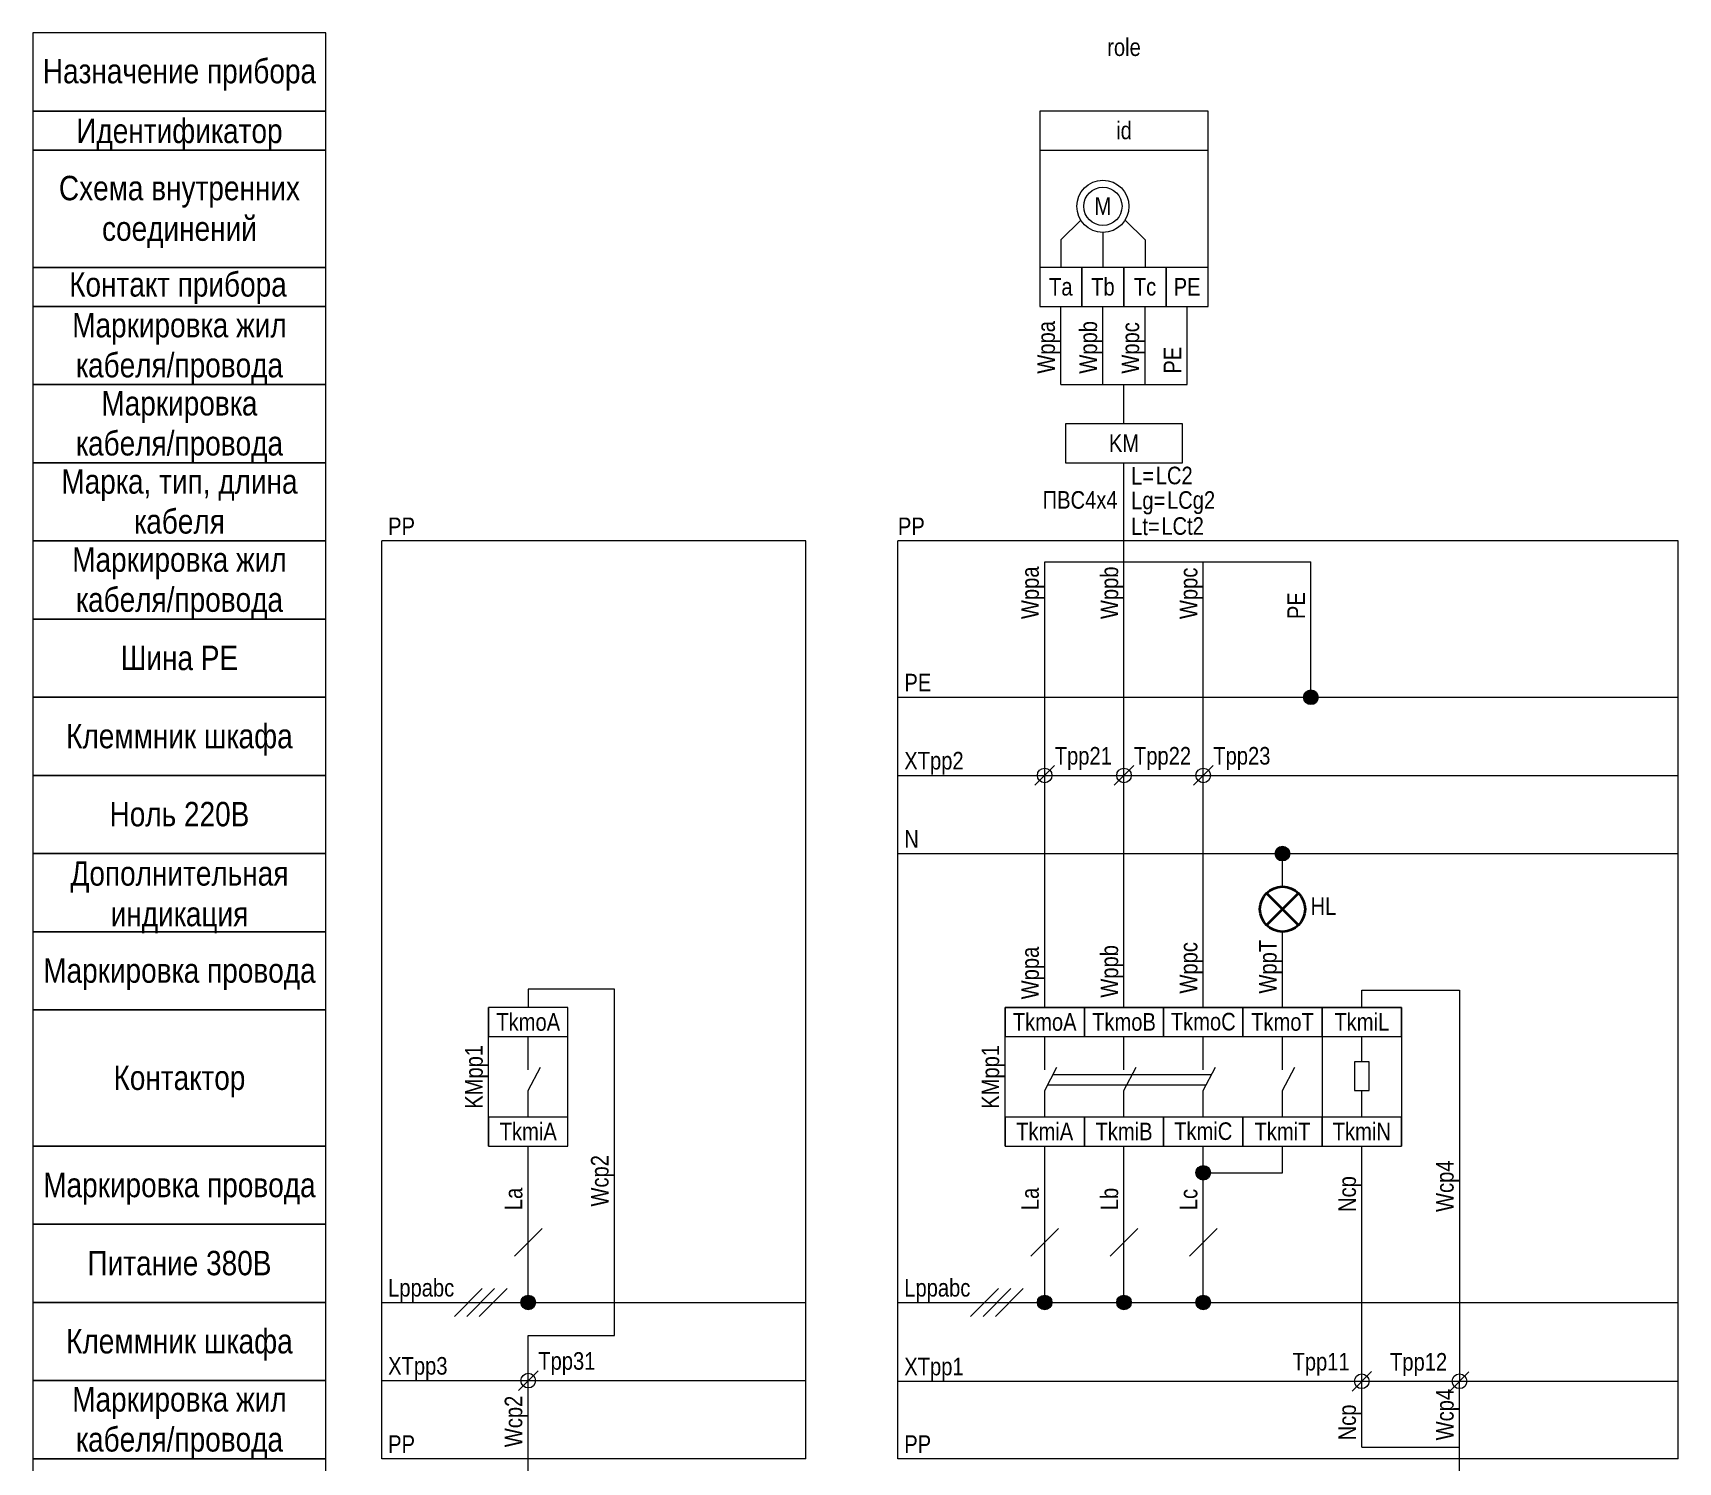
# Model space of a CAD drawing. Header units: millimetres. Extents: x 20 to 188, y -260 to -5.
# Drawn here: x 20 to 188.4, y -151.3 to -5 of the extents above; entities that cross this region are included whole.
import ezdxf

# ---------------------------------------------------------------- set-up
doc = ezdxf.new("R2010")
doc.units = ezdxf.units.MM
doc.header["$MEASUREMENT"] = 0
doc.linetypes.add('1_1', pattern=[2000, 1000, -1000])
doc.linetypes.add('4_2_1_2', pattern=[6702.777624, 3527.777672, -1763.888836, 0, -1411.111116])
for name, color, linetype in [('id_names', 7, 'Continuous'), ('id_params_di', 7, 'Continuous'), ('id_params_do', 7, 'Continuous'), ('id_static_di', 7, 'Continuous'), ('id_static_do', 7, 'Continuous')]:
    doc.layers.add(name, color=color, linetype=linetype)
doc.styles.add('СГЕНЕРИР_СТИЛЬ_1', font='ARIALN.TTF')

msp = doc.modelspace()

# ---------------------------------------------------------------- hatches: boundary and pattern name
at = {"layer": 'id_static_di', "linetype": 'Continuous', "lineweight": 0, "true_color": 0x000000}
msp.add_hatch(color=18, dxfattribs=at).paths.add_polyline_path([(69.95, -134.94), (70.01, -135.23), (70.17, -135.47), (70.41, -135.64), (70.7, -135.69), (70.99, -135.64), (71.23, -135.47), (71.39, -135.23), (71.45, -134.94), (71.39, -134.66), (71.23, -134.41), (70.99, -134.25), (70.7, -134.19), (70.41, -134.25), (70.17, -134.41), (70.01, -134.66)])
at = {"layer": 'id_static_do', "linetype": 'Continuous', "lineweight": 0, "true_color": 0x000000}
for points in [[(150.06, -73), (150.11, -73.29), (150.28, -73.53), (150.52, -73.69), (150.81, -73.75), (151.09, -73.69), (151.34, -73.53), (151.5, -73.29), (151.56, -73), (151.5, -72.71), (151.34, -72.47), (151.09, -72.31), (150.81, -72.25), (150.52, -72.31), (150.28, -72.47), (150.11, -72.71)], [(147.15, -89), (147.21, -89.29), (147.37, -89.53), (147.62, -89.69), (147.9, -89.75), (148.19, -89.69), (148.43, -89.53), (148.6, -89.29), (148.65, -89), (148.6, -88.71), (148.43, -88.47), (148.19, -88.31), (147.9, -88.25), (147.62, -88.31), (147.37, -88.47), (147.21, -88.71)], [(139.04, -121.67), (139.1, -121.96), (139.26, -122.2), (139.5, -122.36), (139.79, -122.42), (140.08, -122.36), (140.32, -122.2), (140.48, -121.96), (140.54, -121.67), (140.48, -121.38), (140.32, -121.14), (140.08, -120.98), (139.79, -120.92), (139.5, -120.98), (139.26, -121.14), (139.1, -121.38)], [(122.81, -134.94), (122.87, -135.23), (123.03, -135.47), (123.28, -135.64), (123.56, -135.69), (123.85, -135.64), (124.09, -135.47), (124.26, -135.23), (124.31, -134.94), (124.26, -134.66), (124.09, -134.41), (123.85, -134.25), (123.56, -134.19), (123.28, -134.25), (123.03, -134.41), (122.87, -134.66)], [(130.93, -134.94), (130.98, -135.23), (131.15, -135.47), (131.39, -135.64), (131.68, -135.69), (131.96, -135.64), (132.21, -135.47), (132.37, -135.23), (132.43, -134.94), (132.37, -134.66), (132.21, -134.41), (131.96, -134.25), (131.68, -134.19), (131.39, -134.25), (131.15, -134.41), (130.98, -134.66)], [(139.04, -134.94), (139.1, -135.23), (139.26, -135.47), (139.5, -135.64), (139.79, -135.69), (140.08, -135.64), (140.32, -135.47), (140.48, -135.23), (140.54, -134.94), (140.48, -134.66), (140.32, -134.41), (140.08, -134.25), (139.79, -134.19), (139.5, -134.25), (139.26, -134.41), (139.1, -134.66)]]:
    msp.add_hatch(color=18, dxfattribs=at).paths.add_polyline_path(points)

# ---------------------------------------------------------------- linework, layer by layer
at = {"layer": 'id_names', "color": 7, "linetype": 'Continuous', "lineweight": 15, "ltscale": 100}
for points in [[(20, -13), (50, -13), (50, -5), (20, -5)], [(20, -17), (50, -17), (50, -13), (20, -13)], [(20, -29), (50, -29), (50, -17), (20, -17)], [(20, -33), (50, -33), (50, -29), (20, -29)], [(20, -41), (50, -41), (50, -33), (20, -33)], [(20, -49), (50, -49), (50, -41), (20, -41)], [(20, -57), (50, -57), (50, -49), (20, -49)], [(20, -65), (50, -65), (50, -57), (20, -57)], [(20, -73), (50, -73), (50, -65), (20, -65)], [(20, -81), (50, -81), (50, -73), (20, -73)], [(20, -89), (50, -89), (50, -81), (20, -81)], [(20, -97), (50, -97), (50, -89), (20, -89)], [(20, -105), (50, -105), (50, -97), (20, -97)], [(20, -118.94), (50, -118.94), (50, -105), (20, -105)], [(20, -126.94), (50, -126.94), (50, -118.94), (20, -118.94)], [(20, -134.94), (50, -134.94), (50, -126.94), (20, -126.94)], [(20, -142.94), (50, -142.94), (50, -134.94), (20, -134.94)], [(20, -150.94), (50, -150.94), (50, -142.94), (20, -142.94)], [(20, -158.94), (50, -158.94), (50, -150.94), (20, -150.94)]]:
    msp.add_lwpolyline(points, close=True, dxfattribs=at)
at = {"layer": 'id_static_di', "color": 7, "linetype": '1_1', "lineweight": 15, "ltscale": 100}
for p, q in [((55.7, -150.94), (55.7, -57)), ((99.12, -57), (55.7, -57)), ((99.12, -150.94), (99.12, -57)), ((99.12, -150.94), (55.7, -150.94))]:
    msp.add_line(p, q, dxfattribs=at)
at = {"layer": 'id_static_di', "color": 7, "linetype": 'Continuous', "lineweight": 15, "ltscale": 100}
for p, q in [((79.53, -102.89), (70.7, -102.89)), ((70.7, -102.89), (70.7, -104.76)), ((79.53, -138.31), (79.53, -102.89)), ((66.64, -118.94), (66.64, -104.76)), ((74.76, -118.94), (74.76, -104.76)), ((70.7, -113.26), (71.95, -110.86)), ((70.7, -134.19), (70.7, -118.94)), ((69.28, -130.21), (72.13, -127.36)), ((63.15, -136.37), (65.99, -133.52)), ((64.41, -136.37), (67.26, -133.52)), ((65.68, -136.37), (68.53, -133.52)), ((55.7, -134.94), (99.12, -134.94)), ((70.7, -142.94), (70.7, -138.31)), ((70.7, -138.31), (79.53, -138.31)), ((69.7, -143.94), (71.7, -141.94)), ((70.7, -152.94), (70.7, -142.94))]:
    msp.add_line(p, q, dxfattribs=at)
at = {"layer": 'id_static_di', "color": 7, "linetype": '4_2_1_2', "lineweight": 15, "ltscale": 100}
msp.add_line((55.7, -142.94), (99.12, -142.94), dxfattribs=at)
at = {"layer": 'id_static_di', "color": 7, "linetype": 'Continuous', "lineweight": 15, "ltscale": 100}
for points in [[(66.64, -107.73), (74.76, -107.73), (74.76, -104.76), (66.64, -104.76)], [(66.64, -118.94), (74.76, -118.94), (74.76, -115.98), (66.64, -115.98)]]:
    msp.add_lwpolyline(points, close=True, dxfattribs=at)
for points in [[(70.7, -111.14), (70.7, -107.73)], [(70.7, -115.98), (70.7, -113.26)]]:
    msp.add_lwpolyline(points, dxfattribs=at)
for centre in [(70.7, -134.94), (70.7, -142.94)]:
    msp.add_circle(centre, 0.75, dxfattribs=at)
at = {"layer": 'id_static_do', "color": 7, "linetype": '1_1', "lineweight": 15, "ltscale": 100}
for p, q in [((123.06, -17), (123.06, -29)), ((140.29, -29), (140.29, -17)), ((188.4, -57), (108.54, -57)), ((108.54, -150.94), (108.54, -57)), ((188.4, -150.94), (188.4, -57)), ((123.87, -112.68), (140.09, -112.68)), ((124.42, -111.61), (140.65, -111.61)), ((188.4, -150.94), (108.54, -150.94))]:
    msp.add_line(p, q, dxfattribs=at)
at = {"layer": 'id_static_do', "color": 7, "linetype": 'Continuous', "lineweight": 15, "ltscale": 100}
for p, q in [((127.25, -24.16), (125.21, -26.19)), ((131.79, -24.16), (133.83, -26.19)), ((125.21, -26.19), (125.21, -29)), ((129.52, -25.42), (129.52, -29)), ((133.83, -26.19), (133.83, -29)), ((125.21, -41), (125.21, -33)), ((129.52, -41), (129.52, -33)), ((133.83, -41), (133.83, -33)), ((138.14, -41), (138.14, -33)), ((125.21, -41), (138.14, -41)), ((131.68, -45), (131.68, -41)), ((131.68, -59.14), (131.68, -49)), ((123.56, -81), (123.56, -59.14)), ((123.56, -59.14), (140.93, -59.14)), ((128.01, -59.14), (150.81, -59.14)), ((131.68, -81), (131.68, -59.14)), ((139.79, -81), (139.79, -59.14)), ((150.81, -72.25), (150.81, -59.14)), ((108.54, -73), (188.4, -73)), ((122.56, -82), (124.56, -80)), ((130.68, -82), (132.68, -80)), ((138.79, -82), (140.79, -80)), ((123.56, -104.76), (123.56, -81)), ((131.68, -104.76), (131.68, -81)), ((139.79, -104.76), (139.79, -81)), ((108.54, -89), (188.4, -89)), ((147.9, -92.38), (147.9, -89.75)), ((147.9, -104.76), (147.9, -97)), ((119.51, -104.76), (160.07, -104.76)), ((119.51, -118.94), (119.51, -104.76)), ((151.96, -104.76), (151.96, -118.94)), ((160.07, -104.76), (160.07, -118.94)), ((123.56, -113.26), (124.81, -110.86)), ((131.68, -113.26), (132.92, -110.86)), ((139.79, -113.26), (141.04, -110.86)), ((147.9, -113.26), (149.15, -110.86)), ((119.51, -118.94), (160.07, -118.94)), ((123.56, -134.19), (123.56, -118.94)), ((131.68, -134.19), (131.68, -118.94)), ((139.79, -134.19), (139.79, -118.94)), ((147.9, -121.67), (147.9, -118.94)), ((156.02, -143.01), (156.02, -118.94)), ((140.54, -121.67), (147.9, -121.67)), ((122.14, -130.21), (124.99, -127.36)), ((130.25, -130.21), (133.1, -127.36)), ((138.37, -130.21), (141.21, -127.36)), ((115.98, -136.37), (118.83, -133.52)), ((117.25, -136.37), (120.1, -133.52)), ((118.52, -136.37), (121.36, -133.52)), ((108.54, -134.94), (188.4, -134.94)), ((155.02, -144.01), (157.02, -142.01)), ((156.02, -149.75), (156.02, -143.01)), ((164.99, -144.04), (166.99, -142.04)), ((166.02, -149.75), (166.02, -143.01)), ((156.02, -149.75), (166.02, -149.75)), ((166.02, -152.94), (166.02, -149.75))]:
    msp.add_line(p, q, dxfattribs=at)
at = {"layer": 'id_static_do', "color": 7, "linetype": '4_2_1_2', "lineweight": 15, "ltscale": 100}
for p, q in [((108.54, -81), (188.4, -81)), ((108.54, -143.01), (188.4, -143.01))]:
    msp.add_line(p, q, dxfattribs=at)
at = {"layer": 'id_static_do', "color": 7, "linetype": 'Continuous', "lineweight": 40, "ltscale": 100}
for p, q in [((149.54, -93.06), (146.27, -96.32)), ((149.54, -96.32), (146.27, -93.06))]:
    msp.add_line(p, q, dxfattribs=at)
at = {"layer": 'id_static_do', "color": 7, "linetype": 'Continuous', "lineweight": 15, "ltscale": 100}
for points in [[(123.06, -17), (140.29, -17), (140.29, -13), (123.06, -13)], [(123.06, -33), (127.37, -33), (127.37, -29), (123.06, -29)], [(127.37, -33), (131.68, -33), (131.68, -29), (127.37, -29)], [(131.68, -33), (135.99, -33), (135.99, -29), (131.68, -29)], [(135.99, -33), (140.29, -33), (140.29, -29), (135.99, -29)], [(125.68, -49), (137.68, -49), (137.68, -45), (125.68, -45)], [(119.51, -107.73), (127.62, -107.73), (127.62, -104.76), (119.51, -104.76)], [(127.62, -107.73), (135.73, -107.73), (135.73, -104.76), (127.62, -104.76)], [(135.73, -107.73), (143.85, -107.73), (143.85, -104.76), (135.73, -104.76)], [(143.85, -107.73), (151.96, -107.73), (151.96, -104.76), (143.85, -104.76)], [(151.96, -107.73), (160.07, -107.73), (160.07, -104.76), (151.96, -104.76)], [(155.26, -113.26), (156.78, -113.26), (156.78, -110.33), (155.26, -110.33)], [(119.51, -118.94), (127.62, -118.94), (127.62, -115.98), (119.51, -115.98)], [(127.62, -118.94), (135.73, -118.94), (135.73, -115.98), (127.62, -115.98)], [(135.73, -118.94), (143.85, -118.94), (143.85, -115.98), (135.73, -115.98)], [(143.85, -118.94), (151.96, -118.94), (151.96, -115.98), (143.85, -115.98)], [(151.96, -118.94), (160.07, -118.94), (160.07, -115.98), (151.96, -115.98)]]:
    msp.add_lwpolyline(points, close=True, dxfattribs=at)
for points in [[(156.02, -104.76), (156.02, -102.99), (166.02, -102.99), (166.02, -143.01)], [(123.56, -111.14), (123.56, -107.73)], [(131.68, -111.14), (131.68, -107.73)], [(139.79, -111.14), (139.79, -107.73)], [(147.9, -111.14), (147.9, -107.73)], [(156.02, -110.33), (156.02, -107.73)], [(123.56, -115.98), (123.56, -113.26)], [(131.68, -115.98), (131.68, -113.26)], [(139.79, -115.98), (139.79, -113.26)], [(147.9, -115.98), (147.9, -113.26)], [(156.02, -115.98), (156.02, -113.26)]]:
    msp.add_lwpolyline(points, dxfattribs=at)
for centre, radius in [((129.52, -22.75), 2.67), ((129.52, -22.75), 1.96), ((150.81, -73), 0.75), ((123.56, -81), 0.75), ((131.68, -81), 0.75), ((139.79, -81), 0.75), ((147.9, -89), 0.75), ((139.79, -121.67), 0.75), ((123.56, -134.94), 0.75), ((131.68, -134.94), 0.75), ((139.79, -134.94), 0.75), ((156.02, -143.01), 0.75), ((166.02, -143.01), 0.75)]:
    msp.add_circle(centre, radius, dxfattribs=at)
at = {"layer": 'id_static_do', "color": 7, "linetype": 'Continuous', "lineweight": 40, "ltscale": 100}
msp.add_circle((147.9, -94.69), 2.31, dxfattribs=at)

# ---------------------------------------------------------------- texts
at = {"layer": 'id_names', "color": 7, "linetype": 'Continuous', "lineweight": 15, "char_height": 2.5, "attachment_point": 2, "style": 'СГЕНЕРИР_СТИЛЬ_1'}
for s, insert in [('\\A1;{\\pqc;\\fArial Narrow|b0|i0|c204|p34;Назначение прибора}', (35, -7.66)), ('\\A1;{\\pqc;\\fArial Narrow|b0|i0|c204|p34;Идентификатор}', (35, -13.78)), ('\\A1;{\\pqc;\\fArial Narrow|b0|i0|c204|p34;Контакт прибора}', (34.85, -29.49)), ('\\A1;{\\pqc;\\fArial Narrow|b0|i0|c204|p34;Шина РЕ}', (35, -67.72)), ('\\A1;{\\pqc;\\fArial Narrow|b0|i0|c204|p34;Клеммник\\fArial Narrow|b0|i0|c204|p34; шкафа}', (35, -75.72)), ('\\A1;{\\pqc;\\fArial Narrow|b0|i0|c204|p34;Ноль\\fArial Narrow|b0|i0|c204|p34; 220В}', (35, -83.71)), ('\\A1;{\\pqc;\\fArial Narrow|b0|i0|c204|p34;Маркировка \\fArial Narrow|b0|i0|c204|p34;провода}', (35, -99.72)), ('\\A1;{\\pqc;\\fArial Narrow|b0|i0|c204|p34;Контактор}', (35, -110.69)), ('\\A1;{\\pqc;\\fArial Narrow|b0|i0|c204|p34;Маркировка \\fArial Narrow|b0|i0|c204|p34;провода}', (35, -121.67)), ('\\A1;{\\pqc;\\fArial Narrow|b0|i0|c204|p34;Питание 380В}', (35, -129.66)), ('\\A1;{\\pqc;\\fArial Narrow|b0|i0|c204|p34;Клеммник\\fArial Narrow|b0|i0|c204|p34; шкафа}', (35, -137.66))]:
    msp.add_mtext(s, dxfattribs=dict(at, insert=insert))
at = {"layer": 'id_names', "color": 7, "linetype": 'Continuous', "lineweight": 15, "insert": (35, -19.63), "char_height": 2.5, "width": 30, "attachment_point": 2, "line_spacing_factor": 0.996473, "style": 'СГЕНЕРИР_СТИЛЬ_1'}
msp.add_mtext('\\A1;{\\pqc;\\fArial Narrow|b0|i0|c204|p34;Схема внутренних соединений}', dxfattribs=at)
at = {"layer": 'id_names', "color": 7, "linetype": 'Continuous', "lineweight": 15, "char_height": 2.5, "attachment_point": 2, "style": 'СГЕНЕРИР_СТИЛЬ_1'}
for s, insert, line_spacing_factor in [('\\A1;{\\pqc;\\fArial Narrow|b0|i0|c204|p34;Маркировка жил\\P\\pqc;\\fArial Narrow|b0|i0|c204|p34;кабеля/провода}', (35, -33.66), 0.982786), ('\\A1;{\\pqc;\\fArial Narrow|b0|i0|c204|p34;Маркировка\\P\\pqc;\\fArial Narrow|b0|i0|c204|p34;кабеля/провода}', (35, -41.66), 0.982786), ('\\A1;{\\pqc;\\fArial Narrow|b0|i0|c204|p34;Марка, тип\\fArial Narrow|b0|i0|c204|p34;, длина\\P\\pqc;\\fArial Narrow|b0|i0|c204|p34;кабеля}', (35, -49.66), 0.98101), ('\\A1;{\\pqc;\\fArial Narrow|b0|i0|c204|p34;Маркировка жил\\P\\pqc;\\fArial Narrow|b0|i0|c204|p34;кабеля/провода}', (35, -57.66), 0.982786), ('\\A1;{\\pqc;\\fArial Narrow|b0|i0|c204|p34;Дополнительная\\P\\pqc;\\fArial Narrow|b0|i0|c204|p34;индикация}', (35, -89.78), 0.996475), ('\\A1;{\\pqc;\\fArial Narrow|b0|i0|c204|p34;Маркировка жил\\P\\pqc;\\fArial Narrow|b0|i0|c204|p34;кабеля/провода}', (35, -143.61), 0.982786)]:
    msp.add_mtext(s, dxfattribs=dict(at, insert=insert, line_spacing_factor=line_spacing_factor))
at = {"layer": 'id_params_di', "color": 7, "linetype": 'Continuous', "lineweight": 15, "char_height": 1.8, "style": 'СГЕНЕРИР_СТИЛЬ_1'}
for s, insert, attachment_point in [('\\A1;{\\pql;\\fArial Narrow|b0|i0|c204|p34;P\\fArial Narrow|b0|i0|c204|p34;P}', (56.36, -54.6), 1), ('\\A1;{\\pqc;\\fArial Narrow|b0|i0|c204|p34;Tk\\fArial Narrow|b0|i0|c204|p34;m\\fArial Narrow|b0|i0|c204|p34;oA}', (70.7, -105.33), 2), ('\\A1;{\\pqc;\\fArial Narrow|b0|i0|c204|p34;Tkm\\fArial Narrow|b0|i0|c204|p34;i\\fArial Narrow|b0|i0|c204|p34;A}', (70.7, -116.54), 2), ('\\A1;{\\pql;\\fArial Narrow|b0|i0|c204|p34;Lpp\\fArial Narrow|b0|i0|c204|p34;abc}', (56.36, -132.54), 1), ('\\A1;{\\pql;\\fArial Narrow|b0|i0|c204|p34;XTpp\\fArial Narrow|b0|i0|c204|p34;3}', (56.36, -140.53), 1), ('\\A1;{\\pql;\\fArial Narrow|b0|i0|c204|p34;Tpp\\fArial Narrow|b0|i0|c204|p34;3\\fArial Narrow|b0|i0|c204|p34;1}', (71.73, -140.03), 1), ('\\A1;{\\pql;\\fArial Narrow|b0|i0|c204|p34;P\\fArial Narrow|b0|i0|c204|p34;P}', (56.36, -148.54), 1)]:
    msp.add_mtext(s, dxfattribs=dict(at, insert=insert, attachment_point=attachment_point))
at = {"layer": 'id_params_di', "color": 7, "linetype": 'Continuous', "lineweight": 15, "char_height": 1.8, "rotation": 90, "style": 'СГЕНЕРИР_СТИЛЬ_1'}
for s, insert, attachment_point in [('\\A1;{\\pqc;\\fArial Narrow|b0|i0|c204|p34;KMpp\\fArial Narrow|b0|i0|c204|p34;1}', (64.24, -111.85), 2), ('\\A1;{\\pql;\\fArial Narrow|b0|i0|c204|p34;Wcp\\fArial Narrow|b0|i0|c204|p34;2}', (77.12, -125.13), 1), ('\\A1;{\\pql;\\fArial Narrow|b0|i0|c204|p34;La}', (68.3, -125.5), 1), ('\\A1;{\\pql;\\fArial Narrow|b0|i0|c204|p34;Wcp\\fArial Narrow|b0|i0|c204|p34;2}', (68.29, -149.76), 1)]:
    msp.add_mtext(s, dxfattribs=dict(at, insert=insert, attachment_point=attachment_point))
at = {"layer": 'id_params_do', "color": 7, "linetype": 'Continuous', "lineweight": 15, "insert": (131.68, -5.56), "char_height": 1.8, "width": 30, "attachment_point": 2, "style": 'СГЕНЕРИР_СТИЛЬ_1'}
msp.add_mtext('\\A1;{\\pqc;\\fArial Narrow|b0|i0|c204|p34;role}', dxfattribs=at)
at = {"layer": 'id_params_do', "color": 7, "linetype": 'Continuous', "lineweight": 15, "char_height": 1.8, "style": 'СГЕНЕРИР_СТИЛЬ_1'}
for s, insert, attachment_point in [('\\A1;{\\pqc;\\fArial Narrow|b0|i0|c204|p34;id}', (131.68, -14.08), 2), ('\\A1;{\\pqc;\\fArial Narrow|b0|i0|c204|p34;T\\fArial Narrow|b0|i0|c204|p34;a}', (125.21, -30.08), 2), ('\\A1;{\\pqc;\\fArial Narrow|b0|i0|c204|p34;Tb}', (129.52, -30.08), 2), ('\\A1;{\\pqc;\\fArial Narrow|b0|i0|c204|p34;Tc}', (133.83, -30.08), 2), ('\\A1;{\\pqc;\\fArial Narrow|b0|i0|c204|p34;KM}', (131.68, -46.08), 2), ('\\A1;{\\pql;\\fArial Narrow|b0|i0|c204|p34;LC\\fArial Narrow|b0|i0|c204|p34;2}', (134.93, -49.4), 1), ('\\A1;{\\pql;\\fArial Narrow|b0|i0|c204|p34;LCg\\fArial Narrow|b0|i0|c204|p34;2}', (136.08, -51.91), 1), ('\\A1;{\\pql;\\fArial Narrow|b0|i0|c204|p34;P\\fArial Narrow|b0|i0|c204|p34;P}', (108.54, -54.6), 1), ('\\A1;{\\pql;\\fArial Narrow|b0|i0|c204|p34;LCt\\fArial Narrow|b0|i0|c204|p34;2}', (135.5, -54.57), 1), ('\\A1;{\\pql;\\fArial Narrow|b0|i0|c204|p34;X\\fArial Narrow|b0|i0|c204|p34;T\\fArial Narrow|b0|i0|c204|p34;pp2}', (109.19, -78.59), 1), ('\\A1;{\\pql;\\fArial Narrow|b0|i0|c204|p34;T\\fArial Narrow|b0|i0|c204|p34;pp21}', (124.59, -78.09), 1), ('\\A1;{\\pql;\\fArial Narrow|b0|i0|c204|p34;T\\fArial Narrow|b0|i0|c204|p34;pp22}', (132.7, -78.09), 1), ('\\A1;{\\pql;\\fArial Narrow|b0|i0|c204|p34;T\\fArial Narrow|b0|i0|c204|p34;pp23}', (140.82, -78.09), 1), ('\\A1;{\\pqc;\\fArial Narrow|b0|i0|c204|p34;HL}', (152.09, -93.48), 2), ('\\A1;{\\pqc;\\fArial Narrow|b0|i0|c204|p34;Tk\\fArial Narrow|b0|i0|c204|p34;m\\fArial Narrow|b0|i0|c204|p34;oA}', (123.56, -105.33), 2), ('\\A1;{\\pqc;\\fArial Narrow|b0|i0|c204|p34;Tkmo\\fArial Narrow|b0|i0|c204|p34;B}', (131.68, -105.33), 2), ('\\A1;{\\pqc;\\fArial Narrow|b0|i0|c204|p34;Tkmo\\fArial Narrow|b0|i0|c204|p34;C}', (139.79, -105.3), 2), ('\\A1;{\\pqc;\\fArial Narrow|b0|i0|c204|p34;Tkm\\fArial Narrow|b0|i0|c204|p34;oT}', (147.9, -105.33), 2), ('\\A1;{\\pqc;\\fArial Narrow|b0|i0|c204|p34;TkmiL}', (156.02, -105.33), 2), ('\\A1;{\\pqc;\\fArial Narrow|b0|i0|c204|p34;Tkm\\fArial Narrow|b0|i0|c204|p34;i\\fArial Narrow|b0|i0|c204|p34;A}', (123.56, -116.54), 2), ('\\A1;{\\pqc;\\fArial Narrow|b0|i0|c204|p34;Tkm\\fArial Narrow|b0|i0|c204|p34;iB}', (131.68, -116.54), 2), ('\\A1;{\\pqc;\\fArial Narrow|b0|i0|c204|p34;Tkm\\fArial Narrow|b0|i0|c204|p34;iC}', (139.79, -116.51), 2), ('\\A1;{\\pqc;\\fArial Narrow|b0|i0|c204|p34;Tkmi\\fArial Narrow|b0|i0|c204|p34;T}', (147.9, -116.54), 2), ('\\A1;{\\pqc;\\fArial Narrow|b0|i0|c204|p34;Tkm\\fArial Narrow|b0|i0|c204|p34;iN}', (156.02, -116.54), 2), ('\\A1;{\\pql;\\fArial Narrow|b0|i0|c204|p34;Lpp\\fArial Narrow|b0|i0|c204|p34;abc}', (109.19, -132.54), 1), ('\\A1;{\\pql;\\fArial Narrow|b0|i0|c204|p34;X\\fArial Narrow|b0|i0|c204|p34;T\\fArial Narrow|b0|i0|c204|p34;pp1}', (109.19, -140.6), 1), ('\\A1;{\\pql;\\fArial Narrow|b0|i0|c204|p34;T\\fArial Narrow|b0|i0|c204|p34;pp11}', (148.93, -140.1), 1), ('\\A1;{\\pql;\\fArial Narrow|b0|i0|c204|p34;T\\fArial Narrow|b0|i0|c204|p34;pp12}', (158.91, -140.12), 1), ('\\A1;{\\pql;\\fArial Narrow|b0|i0|c204|p34;P\\fArial Narrow|b0|i0|c204|p34;P}', (109.19, -148.54), 1)]:
    msp.add_mtext(s, dxfattribs=dict(at, insert=insert, attachment_point=attachment_point))
at = {"layer": 'id_params_do', "color": 7, "linetype": 'Continuous', "lineweight": 15, "char_height": 1.8, "rotation": 90, "style": 'СГЕНЕРИР_СТИЛЬ_1'}
for s, insert, attachment_point in [('\\A1;{\\pql;\\fArial Narrow|b0|i0|c204|p34;W\\fArial Narrow|b0|i0|c204|p34;pp\\fArial Narrow|b0|i0|c204|p34;a}', (122.81, -39.88), 1), ('\\A1;{\\pql;\\fArial Narrow|b0|i0|c204|p34;Wpp\\fArial Narrow|b0|i0|c204|p34;b}', (127.12, -39.88), 1), ('\\A1;{\\pql;\\fArial Narrow|b0|i0|c204|p34;Wpp\\fArial Narrow|b0|i0|c204|p34;c}', (131.43, -39.88), 1), ('\\A1;{\\pql;\\fArial Narrow|b0|i0|c204|p34;Wppa}', (121.16, -65), 1), ('\\A1;{\\pql;\\fArial Narrow|b0|i0|c204|p34;Wpp\\fArial Narrow|b0|i0|c204|p34;b}', (129.28, -65), 1), ('\\A1;{\\pql;\\fArial Narrow|b0|i0|c204|p34;Wpp\\fArial Narrow|b0|i0|c204|p34;c}', (137.39, -65), 1), ('\\A1;{\\pql;\\fArial Narrow|b0|i0|c204|p34;W\\fArial Narrow|b0|i0|c204|p34;p\\fArial Narrow|b0|i0|c204|p34;pa}', (121.16, -103.92), 1), ('\\A1;{\\pql;\\fArial Narrow|b0|i0|c204|p34;W\\fArial Narrow|b0|i0|c204|p34;p\\fArial Narrow|b0|i0|c204|p34;pb}', (129.28, -103.75), 1), ('\\A1;{\\pql;\\fArial Narrow|b0|i0|c204|p34;Wppc}', (137.39, -103.33), 1), ('\\A1;{\\pql;\\fArial Narrow|b0|i0|c204|p34;Wpp\\fArial Narrow|b0|i0|c204|p34;T}', (145.5, -103.33), 1), ('\\A1;{\\pqc;\\fArial Narrow|b0|i0|c204|p34;KMpp\\fArial Narrow|b0|i0|c204|p34;1}', (117.1, -111.85), 2), ('\\A1;{\\pql;\\fArial Narrow|b0|i0|c204|p34;Wcp\\fArial Narrow|b0|i0|c204|p34;4}', (163.62, -125.68), 1), ('\\A1;{\\pql;\\fArial Narrow|b0|i0|c204|p34;Ncp}', (153.62, -125.68), 1), ('\\A1;{\\pql;\\fArial Narrow|b0|i0|c204|p34;La}', (121.16, -125.5), 1), ('\\A1;{\\pql;\\fArial Narrow|b0|i0|c204|p34;L\\fArial Narrow|b0|i0|c204|p34;b}', (129.28, -125.5), 1), ('\\A1;{\\pql;\\fArial Narrow|b0|i0|c204|p34;L\\fArial Narrow|b0|i0|c204|p34;c}', (137.39, -125.5), 1), ('\\A1;{\\pql;\\fArial Narrow|b0|i0|c204|p34;Wcp\\fArial Narrow|b0|i0|c204|p34;4}', (163.62, -149.06), 1), ('\\A1;{\\pql;\\fArial Narrow|b0|i0|c204|p34;Ncp}', (153.62, -149.06), 1)]:
    msp.add_mtext(s, dxfattribs=dict(at, insert=insert, attachment_point=attachment_point))
at = {"layer": 'id_static_do', "color": 7, "linetype": 'Continuous', "lineweight": 15, "char_height": 1.8, "style": 'СГЕНЕРИР_СТИЛЬ_1'}
for s, insert, attachment_point in [('\\A1;{\\pqc;\\fArial Narrow|b0|i0|c204|p34;M}', (129.52, -21.83), 2), ('\\A1;{\\pqc;\\fArial Narrow|b0|i0|c204|p34;PE}', (138.14, -30.08), 2), ('\\A1;{\\pql;\\fArial Narrow|b0|i0|c204|p34;L=}', (132.41, -49.43), 1), ('\\A1;{\\pql;\\fArial Narrow|b0|i0|c204|p34;Lg=}', (132.41, -51.95), 1), ('\\A1;{\\pql;\\fArial Narrow|b0|i0|c204|p34;Lt=}', (132.41, -54.6), 1), ('\\A1;{\\pqc;\\fArial Narrow|b0|i0|c204|p34;PE}', (110.58, -70.6), 2), ('\\A1;{\\pql;\\fArial Narrow|b0|i0|c204|p34;N}', (109.19, -86.6), 1)]:
    msp.add_mtext(s, dxfattribs=dict(at, insert=insert, attachment_point=attachment_point))
at = {"layer": 'id_static_do', "color": 7, "linetype": 'Continuous', "lineweight": 15, "char_height": 1.8, "attachment_point": 1, "rotation": 90, "style": 'СГЕНЕРИР_СТИЛЬ_1'}
for insert in [(135.74, -39.88), (148.4, -65)]:
    msp.add_mtext('\\A1;{\\pql;\\fArial Narrow|b0|i0|c204|p34;PE}', dxfattribs=dict(at, insert=insert))
at = {"layer": 'id_static_do', "color": 7, "linetype": 'Continuous', "lineweight": 40, "insert": (123.35, -51.9), "char_height": 1.8, "attachment_point": 1, "style": 'СГЕНЕРИР_СТИЛЬ_1'}
msp.add_mtext('\\A1;{\\pql;\\fArial Narrow|b0|i0|c204|p34;ПВС4х\\fArial Narrow|b0|i0|c204|p34;4}', dxfattribs=at)

doc.saveas('drawing.dxf')
